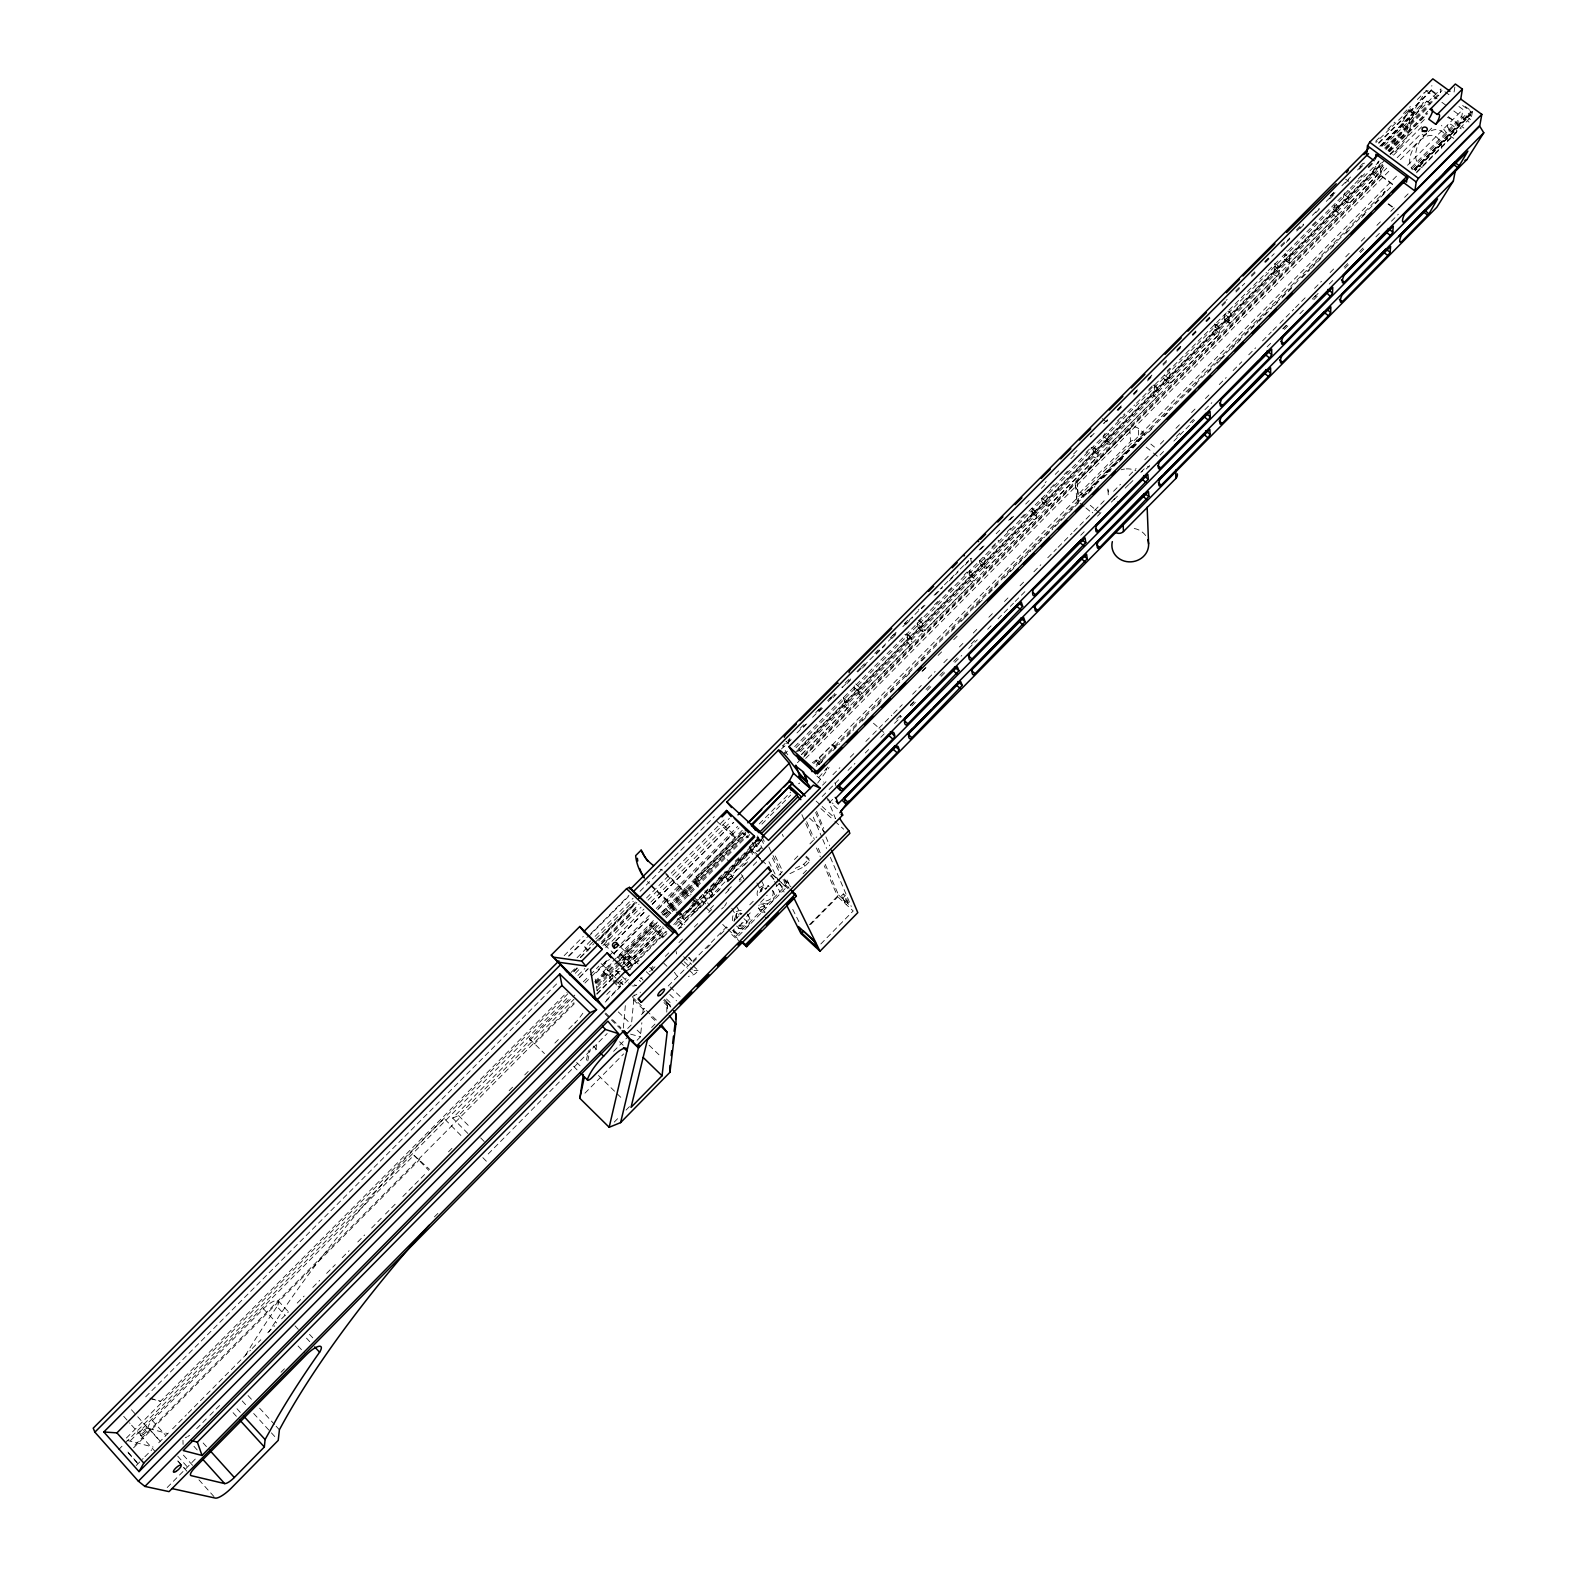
<?xml version="1.0" encoding="UTF-8"?>
<svg xmlns="http://www.w3.org/2000/svg" width="1577" height="1577" viewBox="0 0 1577 1577"><rect width="100%" height="100%" fill="white"/><g stroke="black" fill="none" stroke-linecap="round" stroke-linejoin="round"><path stroke-width="0.75" stroke-dasharray="5 3.75" d="M666.775 1012.119L666.894 1001.73L663.976 998.931M1214.803 324.133C1223.141 324.744 1219.198 342.781 1212.772 332.708C1215.019 330.914 1216.104 325.67 1214.29 324.034M1274.61 263.674C1280.8 265.015 1280.583 272.545 1276.936 276.074L1231.184 322.122C1227.281 325.808 1222.234 316.74 1225.171 313.37M1229.272 323.029C1226.65 317.608 1235.382 313.271 1226.926 310.906M969.441 571.071C970.21 574.915 968.041 584.791 974.152 580.297C976.715 572.431 969.993 576.433 967.135 571.998L963.685 575.447M1076.716 498.174L1075.534 485.164A5.993 5.441 -8.7 0 1 1077.111 481.911L1129.822 428.865A5.973 5.401 -7.2 0 1 1133.193 427.13L1133.981 427.032A5.973 5.401 -7.2 0 1 1138.259 428.353L1144.311 433.241L1144.389 435.173L1085.291 494.725M1031.516 508.326C1036.109 509.844 1038.652 516.467 1034.689 519.799L987.261 567.523C983.989 564.862 976.163 564.842 981.19 557.923M987.261 567.523C980.322 571.722 989.627 555.814 981.722 557.351M1276.936 276.074C1268.559 273.767 1277.055 269.509 1274.847 264.147L1279.302 267.577M1430.773 103.905L1426.929 101.105L1423.203 102.722L1410.449 123.578C1410.351 136.273 1401.362 146.444 1392.353 154.329M1289.138 263.122L1284.506 259.554L1284.782 254.153L1289.257 257.564L1289.828 262.925L1336.153 216.502C1339.721 212.934 1340.568 205.247 1334.083 203.906M1036.03 512.229L1031.634 508.563C1034.709 513.629 1026.607 517.355 1034.689 519.799M1091.107 447.395C1096.074 448.814 1101.436 452.185 1096.074 458.04L1049.08 505.35C1045.748 501.466 1039.618 504.463 1042.436 496.716M1049.08 505.35C1042.397 509.647 1052.234 490.151 1042.85 496.104M623.349 1028.066L625.399 1004.707M631.707 1021.876L634.21 994.89M1336.153 216.502C1327.696 214.216 1336.35 209.8 1334.28 204.399L1338.774 207.77M637.088 1040.248L640.439 1036.838L641.859 1022.704M642.805 1013.262L643.515 1006.185M1349.892 202.664C1342.934 202.014 1341.574 196.356 1346.265 190.994C1355.845 188.609 1342.855 207.238 1349.892 202.664L1376.425 175.954L1383.581 164.442M1097.671 450.233L1093.255 446.626C1096.074 451.791 1087.933 455.635 1096.074 458.04M1148.785 389.44L1152.255 385.951C1157.755 387.134 1162.091 391.116 1156.907 396.852L1110.326 443.709C1107.074 438.8 1101.199 444.004 1103.703 435.449M1110.326 443.709C1103.447 447.533 1114.013 431.369 1105.438 433.005M1377.943 163.515L1378.239 161.15M1153.28 385.103C1158.681 386.917 1147.859 396.359 1156.907 396.852M1217.188 336.197L1171.021 382.639C1167.926 377.159 1162.032 383.526 1164.516 374.656M1378.416 143.034L1431.226 90.007L1431.877 85.552M1171.021 382.639C1164.181 386.266 1175.338 370.043 1166.448 371.679L1169.897 368.23M1454.073 92.018L1455.039 86.025M1458.962 106.526L1462.943 109.424L1461.721 116.737L1411.1 167.773M1414.944 169.271L1466.906 116.875L1467.596 112.795L1470.513 114.924L1415.082 170.829M1416.797 171.794L1471.538 116.58L1468.621 114.47L1468.207 116.895L1415.259 170.296M1470.513 114.924L1471.065 111.652L1461.386 104.614M1471.538 116.58L1472.386 111.671L1464.54 105.974M1289.257 257.564L1291.346 254.114L1286.871 250.684M586.388 1060.158L588.398 1050.617M587.768 1060.868L590.232 1049.158M595.672 1049.868L597.19 1042.772M917.321 622.757C916.316 626.069 921.421 634.329 924.891 630.287L972.753 582.11M1106.739 421.788L1107.645 420.014M827.807 767.053L816.472 780.142M854.32 685.778C852.329 693.703 859.662 688.439 861.949 693.604L910.244 645.013C914.936 641.918 909.18 632.062 904.843 634.644M711.069 892.069L709.532 889.467L759.7 838.846L760.607 840.679L758.892 843.794L711.069 892.069L712.686 893.587L682.072 924.497L678.741 921.343M1410.173 108.793L1414.904 112.677L1405.048 128.821L1400.494 125.49L1410.173 108.793L1375.873 142.521M1375.913 176.506L1371.438 173.174L1379.087 161.11M1389.12 151.254L1396.532 139.091C1405.166 136.292 1410.489 126.554 1409.562 117.762L1426.042 90.776L1431.108 90.835L1438.342 96.098M801.451 754.713L1381.215 171.4L1384.961 165.289M1382.694 194.976L1384.823 191.507L1387.602 193.596M900.743 715.367L899.935 717.377M1104.018 434.838L1104.905 433.596M817.674 783.059L829.108 767.486M1441.792 148.277C1436.785 116.185 1399.469 151.668 1412.401 169.803M1426.554 133.335C1416.678 141.063 1409.345 161.997 1423.775 168.581M1045.176 482.739L1046.202 481.517M1091.284 435.784L1090.259 436.987M918.465 620.944L922.446 616.903M801.786 754.141L847.164 708.467C852.408 703.007 845.331 701.252 842.295 700.168M1151.92 375.089L1146.854 380.156M614.241 1122.114L617.612 1118.684M626.049 1110.09L629.44 1106.64M809.474 924.713L838.589 895.046L825.047 863.92M810.598 924.556L837.801 896.84L824.219 865.734M841.428 895.835L843.34 893.903L845.272 895.677L848.17 902.458L846.297 904.39L841.428 895.835L846.297 904.39M843.38 897.609L845.272 895.677M844.365 902.616L846.258 900.704L843.34 893.903M820.848 943.972L853.196 910.934L837.801 896.84M651.616 1027.494L654.987 1024.084M803.127 873.737L806.517 870.307M832.656 799.362L829.187 802.87L835.514 818.64L816.137 801.096M488.18 1153.989L607.204 1033.526M167.201 1487.525L196.514 1457.838M281.002 1372.286L284.451 1368.797M434.444 1216.892L437.893 1213.403M668.195 986.039L726.622 926.862M627.685 1028.48L631.135 1024.991M641.445 1014.543L644.875 1011.054M693.013 962.285L698.177 957.062M706.772 948.349L711.937 943.125M720.531 934.412L727.391 927.453M734.271 920.495L741.151 913.517M749.745 904.804L754.91 899.58M765.22 889.132L770.384 883.908M778.979 875.196L784.124 869.972M794.433 859.524L797.883 856.035M809.908 843.853L816.787 836.874M613.591 1051.346L628.868 1035.872M784.025 881.543L785.957 885.466L736.163 935.989L732.891 930.45L736.341 926.941M746.729 916.414L751.914 911.151M760.567 902.379L765.771 897.136M776.14 886.609L779.61 883.1M795.281 868.375L803.856 864.137L809.08 858.854L806.182 856.212M789.9 873.658L804.861 866.305L810.046 861.022L809.08 858.854M584.929 1093.176L623.644 1053.909M816.117 766.383L1025.72 555.104M1027.455 553.35L1193.75 385.714M1195.484 383.98L1268.243 310.63M1269.978 308.895L1392.964 184.923L1380.644 175.757L1380.447 165.467L797.509 751.657M597.131 987.32L617.829 966.464M618.243 965.972L659.62 924.26M666.125 917.794L747.537 835.633M759.247 823.904L790.629 792.186M747.242 837.742L749.666 834.548M818.995 764.687L824.199 759.444M832.853 750.711L839.772 743.733M846.711 736.755L853.63 729.776M862.284 721.044L867.488 715.82M876.674 706.397L881.858 701.174M890.532 692.441L895.716 687.197M906.105 676.73L911.309 671.487M921.697 661.019L925.147 657.53M951.128 631.352L954.598 627.843M960.965 621.555L964.434 618.066M964.986 617.376L970.17 612.132M974.823 607.598L978.292 604.109M978.824 603.419L984.028 598.176M988.68 593.642L993.865 588.398M994.417 587.708L999.621 582.465M1004.253 577.931L1015.194 566.754M1018.111 563.955L1030.786 551.043M1031.949 549.998L1044.625 537.087M1045.807 536.042L1052.726 529.064M1055.013 526.6L1067.136 514.378M1068.871 512.643L1080.994 500.422M1087.913 493.443L1094.852 486.465M1103.506 477.732L1110.425 470.754M1119.098 462.022L1124.283 456.778M1132.937 448.045L1138.141 442.822M1148.529 432.335L1151.998 428.845M1164.102 416.624L1167.571 413.135M1187.777 392.91L1191.226 389.42M1193.552 386.956L1197.002 383.467M1207.391 373L1210.86 369.491M1217.207 363.242L1220.657 359.753M1221.249 359.024L1226.453 353.78M1231.046 349.286L1242.025 338.069M1244.904 335.329L1250.108 330.086M1250.699 329.356L1257.618 322.378M1258.761 321.353L1271.476 308.402M1274.334 305.642L1279.538 300.418M1281.864 297.935L1287.049 292.691M1288.192 291.686L1293.988 285.713M1302.03 277.729L1309.561 270.002M1311.295 268.248L1323.418 256.026M1330.337 249.048L1337.276 242.069M1345.93 233.337L1351.114 228.113M1361.503 217.626L1366.707 212.402M1375.361 203.67L1380.565 198.426M597.013 990.593L660.684 926.389M761.849 824.16L768.63 817.32M770.325 815.605L780.497 805.354M782.192 803.639L790.668 795.084M1412.184 168.68L1467.596 112.795M1413.938 169.271L1471.065 111.652M596.678 993.806L623.901 966.346M625.596 964.631L663.03 926.882M1413.899 169.646L1468.621 114.47M596.954 994.239L662.872 927.769M1415.771 168.778L1472.386 111.671M626.522 965.853L663.897 928.163M627.271 965.459L663.424 928.991M628.336 967.253L664.075 931.199M921.993 671.191L925.462 667.702M692.007 903.424L695.004 900.408M922.525 671.171L925.995 667.662M938.118 655.421L941.587 651.932M953.71 639.69L957.18 636.201M1416.461 172.819L1456.32 132.606M136.213 1465.506L143.152 1458.508M144.867 1456.773L151.806 1449.776M158.725 1442.797L170.829 1430.576M172.563 1428.821L186.421 1414.845M188.156 1413.11L250.467 1350.227M252.182 1348.493L260.836 1339.76M267.775 1332.762L274.694 1325.784M281.613 1318.806L288.532 1311.808M297.186 1303.075L304.124 1296.097M312.778 1287.364L319.697 1280.386M326.616 1273.388L335.27 1264.655M342.189 1257.677L349.128 1250.679M357.782 1241.947L364.701 1234.968M371.62 1227.99L383.743 1215.749M385.478 1214.014L395.847 1203.527M402.786 1196.549L413.174 1186.062M414.889 1184.327L425.277 1173.84M554.887 1043.067L560.091 1037.824M568.745 1029.071L575.684 1022.073M625.359 972.378L666.578 930.765M676.888 920.377L688.912 908.234M690.627 906.499L697.507 899.58M702.691 894.356L699.222 897.845L708.112 906.164M704.426 892.602L716.53 880.38M718.264 878.626L725.183 871.647M735.217 861.141L740.776 855.917M749.075 847.145L759.483 836.638M753.116 843.636L758.813 838.097L757.453 835.928M448.499 1151.841L451.968 1148.352M509.134 1090.673L512.604 1087.164M524.727 1074.923L528.196 1071.434M628.671 970.032L666.795 931.573M673.714 924.595L758.616 838.925M697.783 900.98L699.892 904.429L684.556 919.923L682.388 916.533L697.783 900.98L692.737 896.249M696.955 902.517L698.532 905.099L685.384 918.386L683.748 915.843L696.955 902.517L691.79 897.668M606.77 994.476L610.122 991.105M618.46 982.688L621.811 979.317M663.424 937.093L666.894 933.584M675.547 924.832L750.12 849.589L760.252 858.913M758.793 855.818L749.43 847.184L750.77 849.806L700.72 900.309L703.835 903.227M763.859 836.934L708.704 892.602L710.813 896.189M712.686 893.587L711.148 890.985L761.316 840.344M613.118 981.485L618.125 986.295L626.168 978.154M677.696 926.152L680.988 922.821L677.637 919.667M709.808 898.062L705.688 898.239L692.165 911.881L689.642 907.82M606.297 1000.291L620.687 985.763M605.213 1002.105L620.451 986.709L605.489 972.319L603.143 971.866L611.166 963.764M624.847 983.003L630.012 977.779M678.307 929.011L752.466 854.143L750.12 849.589M720.255 888.738L711.838 897.234L704.958 890.788M726.977 881.937L733.719 875.136M742.136 866.64L747.183 861.555M757.275 851.343L762.322 846.258M822.543 785.188L826.013 781.679M832.932 774.682L839.871 767.684M850.259 757.197L855.463 751.953M865.852 741.446L871.056 736.203M872.791 734.448L891.833 715.209M893.568 713.455L902.241 704.702M912.63 694.215L921.283 685.463M928.222 678.465L935.141 671.467M943.815 662.715L948.999 657.471M959.407 646.984L964.592 641.721M973.265 632.988L978.45 627.725M988.858 617.238L994.042 611.994M1004.45 601.488L1009.635 596.244M1020.043 585.737L1025.227 580.494M1033.901 571.761L1040.82 564.763M1047.759 557.765L1056.413 549.013M1058.147 547.258L1072.005 533.263M1073.74 531.508L1092.802 512.269M1094.537 510.514L1106.66 498.273M1113.579 491.275L1120.518 484.277M1129.171 475.525L1136.11 468.527M1144.764 459.794L1149.968 454.531M1160.357 444.044L1163.826 440.535M1175.949 428.293L1179.419 424.804M1191.542 412.543L1195.011 409.054M1205.4 398.547L1210.604 393.304M1219.258 384.551L1226.196 377.554M1233.115 370.556L1241.789 361.823M1248.708 354.825L1255.647 347.827M1262.566 340.829L1271.22 332.077M1272.954 330.322L1278.159 325.079M1279.893 323.324L1293.751 309.329M1295.486 307.574L1307.609 295.333M1314.548 288.335L1321.467 281.337M1330.121 272.584L1335.325 267.341M1345.713 256.854L1350.917 251.591M1361.306 241.104L1364.775 237.595M1376.898 225.353L1380.368 221.864M1390.756 211.357L1394.226 207.868M1404.614 197.362L1409.818 192.118M744.226 865.28L747.636 861.85M757.847 851.521L762.972 846.376M896.544 719.171L900.014 715.662M910.402 705.175L915.606 699.912M925.995 689.425L929.464 685.916M939.853 675.409L943.322 671.92M953.71 661.414L958.915 656.15M1097.493 516.132L1100.943 512.624M1111.351 502.117L1114.801 498.628M1125.209 488.121L1130.394 482.877M1140.782 472.371L1144.251 468.862M1282.83 328.844L1286.3 325.335M1312.281 299.078L1315.731 295.589M910.304 705.51L913.714 702.061M971.314 643.869L974.685 640.439M1117.423 496.203L1113.993 499.672A19.318 17.544 -7.1 0 0 1118.034 502.156M1129.447 484.06L1132.897 480.591M1176.481 436.533L1179.892 433.084M1190.103 422.774L1193.513 419.324M1283.047 328.844L1286.379 325.473M1314.804 296.772L1318.135 293.381M1344.117 267.144L1349.261 261.94M1359.571 251.531L1363.001 248.042M710.025 909.042L715.209 903.798M725.578 893.331L730.762 888.088M739.396 879.375L744.581 874.131M753.215 865.398L760.114 858.42L750.77 849.806M196.632 1428.723L208.263 1416.954M209.938 1415.279L221.569 1403.53M822.189 796.543L827.353 791.319M829.068 789.564L841.132 777.382M848.032 770.404L854.931 763.445M865.28 752.978L868.71 749.509M880.774 737.307L884.224 733.818M894.573 723.37L901.472 716.411M911.802 705.944L916.986 700.72M927.315 690.273L932.5 685.049M941.114 676.336L946.279 671.112M954.893 662.399L961.793 655.441M968.692 648.462L977.306 639.769M987.636 629.302L991.085 625.832M997.985 618.854L1013.498 603.183M1015.213 601.428L1027.278 589.246M1080.718 535.234L1084.168 531.764M1146.242 469.02L1149.692 465.53M1160.061 455.063L1165.226 449.82M1173.86 441.107L1184.228 430.62M1185.963 428.885L1194.597 420.152M1204.946 409.685L1211.865 402.707M1267.119 346.861L1272.304 341.618M1284.388 329.416L1287.837 325.926M1299.921 313.705L1303.371 310.216M1313.74 299.748L1318.924 294.505M1329.273 284.037L1334.457 278.794M1344.826 268.327L1349.991 263.083M1360.36 252.616L1363.809 249.127M1375.893 236.905L1381.077 231.681M1391.446 221.214L1398.346 214.235M651.577 970.23L655.007 966.78M665.257 956.411L670.383 951.227M678.938 942.593L684.063 937.408M694.314 927.039L697.744 923.59M708.664 912.531L711.661 909.495M580.336 957.318L594.095 943.499M595.81 941.784L635.373 902.044M1386.144 148.001L1410.449 123.578M580.592 957.535L592.775 945.313M599.713 938.335L634.486 903.404M1385.592 148.711L1440.235 93.832L1440.984 88.884L1382.753 147.351M599.97 938.808L636.083 902.517M598.688 940.759L636.871 902.379M783.907 754.693L787.376 751.204M1385.887 149.736L1427.599 107.827M145.695 1396.828L558.317 982.195M934.471 604.819L937.901 601.369M948.23 591L951.66 587.551M991.933 547.081L998.754 540.221M1007.269 531.666L1012.375 526.541M1020.891 517.966L1025.996 512.84M1050.597 488.101L1055.664 483.015M1064.1 474.539L1067.491 471.148M1086.04 452.481L1089.431 449.09M1117.58 420.803L1124.519 413.844M1312.182 225.235L1317.248 220.149M1358.428 178.773L1361.897 175.284M794.65 746.69L860.569 680.436M862.304 678.682L1134.671 404.954M1136.406 403.219L1266.508 272.446M1268.243 270.692L1280.386 258.49M1282.121 256.755L1323.754 214.906M1325.488 213.171L1353.243 185.278M1354.978 183.523L1367.121 171.321M1387.937 150.406L1403.55 134.715M571.091 972.418L576.196 967.292M601.665 941.706L639.02 904.153M1388.47 150.84L1427.757 111.376M573.614 971.274L577.083 967.785M601.389 943.361L637.857 906.696M646.531 897.983L726.406 817.674M796.01 747.715L1378.515 162.175M1388.923 151.707L1427.067 113.367M573.87 971.826L577.359 968.337M601.645 943.913L638.094 907.288M1389.889 151.51L1427.402 113.82M575.29 973.285L580.474 968.061M602.986 945.431L641.09 907.13M648.009 900.171L729.382 818.345M798.829 748.523L1381.353 162.806M1390.027 154.093L1426.416 117.487M795.813 751.973L1383.778 161.15M1390.204 154.507L1401.027 145.597M799.046 751.027L1383.68 163.042M577.951 975.473L584.89 968.475M605.726 947.521L643.948 909.081M650.887 902.083L730.802 821.716M800.426 751.677L1383.128 165.585M1393.536 155.137L1423.006 125.47M579.272 977.543L587.925 968.83M615.661 940.917L645.131 911.289M652.07 904.311L733.522 822.346M579.607 977.464L588.26 968.751M615.976 940.878L645.427 911.25M652.365 904.272L733.778 822.366M151.037 1398.819L160.539 1401.322L567.069 992.248M804.073 754.516L1386.774 168.128M1397.183 157.661L1421.468 133.237M126.416 1438.027L568.016 993.589M797.43 762.716L802.634 757.473M804.369 755.738L1380.644 175.757M803.58 757.137L1381.314 175.658L1381.215 171.4M118.492 1449.756L123.696 1444.532M125.431 1442.778L567.74 997.531M583.352 981.801L588.536 976.577M590.271 974.823L598.945 966.09M609.353 955.623L614.557 950.379M621.496 943.401L649.251 915.448M656.19 908.47L737.721 826.407M805.65 758.399L1389.988 170.158M1400.396 159.671L1417.743 142.226M1428.21 131.679L1433.138 126.712M606.337 960.827L602.867 964.316L606.021 968.278L611.186 963.074M613.256 953.848L649.625 917.242M658.279 908.51L732.733 833.563L721.044 822.78M130.477 1440.609L413.943 1155.212L429.614 1169.424M574.324 1003.741L534.485 1043.875L529.517 1038.829L569.356 998.734M584.929 983.043L590.133 977.819M591.868 976.064L607.441 960.373M614.379 953.395L650.729 916.789M657.668 909.811L739.041 827.866M596.106 972.772L609.373 959.427M160.223 1441.181L148.849 1428.486A9.955 2.977 -42 0 1 152.417 1420.581L263.438 1308.792A14.331 4.396 -42.9 0 1 276.074 1300.473A14.331 4.396 -42.9 0 1 277.02 1306.564L285.2 1315.336M467.876 1133.469L452.638 1118.093L574.738 995.146M674.522 910.461L667.268 902.281L682.644 886.787L691.061 894.672M452.638 1118.093L458.532 1115.57L573.989 999.286M745.31 834.568L699.222 881.011L697.625 879.493L696.048 876.851L744.423 828.142M612.901 961.339L654.238 919.706M661.118 912.768L735.178 838.175L732.733 833.563M617.612 957.278L620.825 954.046L632.495 965.223M662.833 937.881L649.448 925.206L654.396 920.219M662.636 911.92L665.928 908.608L670.954 913.339M698.256 886.175L693.446 881.484L742.925 831.296M669.496 905.73L684.812 890.295L682.644 886.787M1084.069 506.414L1078.589 501.9A5.933 5.401 -8.6 0 1 1078.293 494.252L1130.472 441.678A5.914 5.342 -7.1 0 1 1138.831 441.185L1138.259 428.353M134.873 1445.084L573.969 1002.696M594.805 981.702L612.113 964.276M618.992 957.338L655.086 920.968M661.965 914.049L743.358 832.045M699.222 881.011L697.665 878.369L746.808 829.068M812.313 762.834L818.877 758.024L822.405 760.508M133.572 1447.824L419.817 1159.41M595.101 982.786L605.489 972.319M632.022 965.223L622.028 955.662L651.715 925.758L663.385 936.837M670.383 913.458L667.051 910.304L697.625 879.493M835.889 747.025L832.242 744.738L818.64 758.123L821.656 762.342M596.086 982.924L656.308 922.249M663.188 915.311L745.763 832.104M813.693 763.643L1397.478 175.165M1407.551 165.25L1462.943 109.424M619.11 960.728L657.471 922.072M597.032 983.338L614.32 965.913M616.055 964.158L657.57 922.328M664.489 915.35L745.803 833.405M1144.389 435.173L1141.63 432.946L1141.807 436.809L1081.211 497.879L1080.876 494.173L1083.616 496.44L1083.438 494.587L1144.311 433.241M597.801 984.797L658.496 923.629M665.435 916.631L745.211 836.224M816.196 764.628L1384.823 191.507M564.152 955.642L583.253 936.462M1375.637 141.339L1380.861 136.115M1387.799 129.137L1394.758 122.158M1403.451 113.445L1410.39 106.467M1417.348 99.489L1424.307 92.53M568.311 956.194L589.108 935.299M590.843 933.564L628.986 895.263M569.258 955.977L586.624 938.532M588.359 936.797L628.336 896.682M1378.968 143.172L1431.108 90.835M787.79 754.752A17.722 2.484 44.9 0 0 786.489 753.096L782.783 745.783L789.722 738.805M800.13 728.357L805.492 722.936M815.723 712.646L820.966 707.442M827.669 700.661L834.844 693.505M845.252 683.038L848.741 679.549M860.884 667.367L866.384 661.788M874.762 653.41L878.231 649.941M890.394 637.739L893.863 634.25M904.272 623.782L907.741 620.313M1103.861 423.385L1108.079 419.107M1117.738 409.429L1121.562 405.565M1133.37 393.757L1136.84 390.268M1162.86 364.129L1166.349 360.64L1165.206 361.567M1176.619 350.271L1181.962 344.949M1192.212 334.62L1197.574 329.278M1206.09 320.703L1211.471 315.321M1221.879 304.874L1227.083 299.65M1235.757 290.937L1240.961 285.693M1251.231 275.364L1256.593 270.022M1264.971 261.565L1270.471 256.085M1280.879 245.618L1284.368 242.129M1296.511 229.927L1299.98 226.457M1330.16 196.1L1333.57 192.69M1379.816 146.286L1423.203 102.722M817.911 710.754L821.341 707.304M829.916 698.69L835.081 693.525M857.001 671.506L860.391 668.096M892.681 635.669L896.091 632.259M1073.602 454.018L1077.012 450.569M1090.712 436.809L1094.142 433.379M1117.147 410.276L1120.537 406.866M1134.119 393.245L1137.51 389.834M1147.681 379.604L1152.787 374.498M1177.29 349.897L1182.336 344.831M1192.409 334.699L1197.456 329.632M1205.873 321.195L1209.224 317.825M1264.715 262.097L1269.899 256.893M1330.337 196.218L1333.748 192.769M1359.788 166.649L1363.218 163.18M1380.447 145.892L1414.746 112.144M789.998 739.928L781.482 748.996M796.957 732.97L805.63 724.257M812.569 717.279L821.242 708.566M828.181 701.588L835.12 694.629M842.079 687.651L850.752 678.938M857.691 671.96L868.099 661.512M869.834 659.758L895.874 633.619M902.813 626.66L913.221 616.193M914.956 614.458L923.629 605.745M934.057 595.278L942.731 586.565M944.465 584.83L958.343 570.894M960.078 569.139L968.751 560.426M979.179 549.979L982.648 546.49M1008.669 520.351L1012.138 516.862M1118.014 410.552L1121.484 407.063M1133.626 394.861L1137.096 391.372M1147.504 380.924L1150.973 377.435M1163.136 365.233L1166.605 361.744M1177.014 351.296L1182.218 346.073M1192.626 335.605L1196.095 332.116M1206.523 321.669L1211.727 316.445M1222.136 305.977L1225.605 302.488M1236.013 292.041L1244.706 283.328M1251.645 276.35L1256.849 271.126M1265.523 262.413L1274.196 253.7M1281.135 246.722L1289.828 238.009M1296.767 231.03L1303.706 224.072M1312.379 215.359L1319.318 208.381M1326.257 201.403L1334.95 192.69M1341.889 185.731L1350.563 177.018M1357.501 170.04L1364.44 163.062M1381.807 145.636L1409.562 117.762M587.945 950.892L584.712 946.831L593.346 938.157M595.081 936.423L633.106 898.22M640.025 891.281L672.886 858.282M674.601 856.548L686.705 844.405M688.439 842.67L714.361 816.61M791.181 739.593L784.222 746.572L782.783 745.783M803.344 727.372L806.813 723.882M818.976 711.68L822.445 708.191M832.873 697.724L836.342 694.235M846.77 683.767L851.974 678.524M862.402 668.057L867.606 662.833M876.299 654.1L884.973 645.387M891.931 638.409L897.136 633.165M905.829 624.453L912.768 617.474M921.461 608.742L926.665 603.518M935.358 594.805L942.297 587.827M949.255 580.849L957.929 572.116M964.887 565.138L971.826 558.159M980.519 549.447L985.724 544.203M996.151 533.736L1001.356 528.512M1010.049 519.779L1015.253 514.555M1025.681 504.088L1030.885 498.845M1041.313 488.377L1044.782 484.888M1055.21 474.421L1058.68 470.932M1070.842 458.73L1074.312 455.24M1286.241 242.405L1289.71 238.916M1300.138 228.448L1303.607 224.959M1315.77 212.757L1319.239 209.268M1329.667 198.801L1334.871 193.557M1345.299 183.109L1350.503 177.866M1359.197 169.153L1364.401 163.909M1381.767 146.464L1426.929 101.105M577.083 957.732L594.095 940.641M595.791 938.926L633.244 901.315M1384.685 148.139L1442.009 90.559M703.795 904.232L695.043 912.413L690.411 908.056M710.793 897.688L719.546 889.527M728.278 881.346L731.787 878.074M727.864 890.019L731.334 886.767M1141.492 471.898L1142.536 471.03M920.554 626.542L918.327 627.745M861.949 693.604L859.642 694.885L855.168 690.864M1227.182 299.492L1226.177 300.32M1104.708 422.498L1103.663 423.346M1423.282 136.647L1425.805 134.341M627.469 967.825L641.366 959.309M632.436 996.605L640.577 992.209M681.954 927.237L680.574 927.69A31.816 9.817 -46.4 0 0 679.115 928.281M1431.167 130.812C1439.288 126.574 1448.139 134.084 1447.351 142.679M758.813 838.097L757.059 837.21M1279.085 267.124L1277.39 268.129L1272.935 264.68M1284.683 259.712L1286.359 258.727L1290.814 262.137M1338.577 207.277L1336.941 208.243L1332.447 204.872M618.125 986.295L620.451 986.709M910.895 637.699L908.628 638.922L904.291 635.156M649.448 925.206L651.715 925.758M127.047 1440.392L153.107 1447.035M630.563 1034.137L640.439 1036.838M148.849 1428.486L167.359 1433.513M149.933 1398.109L160.539 1401.322M1035.912 511.973L1033.802 513.077L1029.406 509.41M1219.238 327.622L1217.326 328.529L1212.871 325.039M1224.836 319.559L1226.748 318.653L1231.184 322.122M1444.907 91.742L1450.801 96M1431.226 90.007L1438.894 95.606M1466.906 116.875L1470.553 119.537M1426.042 90.776L1439.919 100.889M1441.91 102.328L1447.863 106.664M1453.797 110.981L1469.074 122.099M1448.199 116.619L1463.85 128.033M1408.576 109.7L1413.15 113.051M1409.601 111.06L1414.175 114.411M1401.953 123.617L1406.507 126.949M1381.314 175.658L1394.403 185.416M1372.857 171.341L1377.332 174.672M1388.548 203.867L1394.305 208.164M1388.016 204.005L1393.595 208.184M1345.654 179.147L1348.67 181.414M1344.136 194.484L1348.631 197.854M1343.624 199.786L1348.276 203.63M1333.807 209.662L1338.262 213.033M1284.466 259.259L1288.922 262.669M1274.551 269.214L1279.006 272.644M1224.895 314.336L1229.35 317.825M1224.777 319.264L1229.212 322.733M1214.862 324.428L1219.297 327.917M1214.783 329.317L1219.218 332.786M1164.457 375.07L1168.892 378.618M1164.555 379.801L1169.05 383.605M1154.246 384.985L1158.76 388.79M1154.482 389.953L1158.898 393.481M1150.855 444.123L1154.482 447.06M1146.144 447.119L1151.644 451.554M1153.477 453.052L1158.977 457.488M1102.205 418.575L1106.679 422.202M1103.486 436.376L1107.902 439.963M1103.801 440.89L1108.296 444.734M1093.63 451.14L1098.026 454.728M745.606 834.982L742.728 833.169L746.434 837.9M1075.514 485.874A5.993 5.441 -8.7 0 0 1077.426 489.619L1083.438 494.587M1090.239 505.31L1093.847 508.287M1095.64 509.765L1101.061 514.24M1085.883 507.912L1091.363 512.426M1041.944 498.214L1046.339 501.861M1042.496 502.55L1046.97 506.414M1032.225 512.86L1036.602 516.507M979.849 560.623L984.225 564.329M980.618 564.743L985.112 568.666M969.323 570.835L973.817 574.797M970.249 575.171L974.606 578.877M918.997 620.372L923.353 624.117L921.54 626.995L922.663 631.49M917.183 623.605L924.891 630.287M918.189 627.528L922.525 631.273M906.538 633.934L911.033 637.916M906.696 634.151L907.721 638.034L912.058 641.8M910.244 645.013L905.927 641.248L907.721 638.034M855.72 683.965L860.037 687.789L858.263 690.627L859.642 694.885M853.945 687.158L858.282 690.982M873.461 723.232L884.244 732.773M843.182 697.606L847.677 701.647M843.34 697.822L844.621 701.489L848.919 705.313M847.164 708.467L842.867 704.643L844.621 701.489M785.859 741.19L788.756 743.812M817.004 776.101L823.549 782.015M825.855 797.134L833.09 803.659M827.235 799.598L837.426 808.804M820.907 808.587L833.169 819.685M834.923 821.282L843.695 829.206M809.573 818.167L825.559 832.695M805.729 857.06L810.046 861.022M846.258 900.704L848.17 902.458M838.589 895.046L850.811 906.223M757.197 837.564L760.607 840.679M757.078 838.195L762.263 842.966M784.971 879.946L791.279 885.761M783.059 879.591L790.925 886.826M761.947 860.47L767.013 865.142M716.884 821.321L735.178 838.175M785.957 885.466L789.091 888.344M772.296 874.21L775.864 877.502M777.658 879.138L788.362 889.034M772.592 874.703L779.472 881.05M781.206 882.647L786.371 887.417L736.735 937.763L738.568 940.878M770.404 875.807L777.244 882.115M778.939 883.692L784.084 888.442M720.728 853.65L728.456 860.924M743.93 918.622L746.532 921.047A5.224 1.538 -47 0 1 741.742 927.828A5.224 1.538 -47 0 1 740.362 925.384A5.224 1.538 -47 0 1 746.532 921.047M696.048 876.851L697.665 878.369M709.532 889.467L711.148 890.985M698.079 884.342L694.629 881.129L698.276 887.22M693.446 881.484L698 885.742M736.636 926.034L739.238 928.459M733.719 930.154L739.1 935.2M732.891 930.45L739.16 936.324M705.747 907.485L710.36 911.821M722.7 924.437L726.445 928.124M728.042 929.425L736.932 937.763M684.812 890.295L689.839 895.007M696.541 901.275L699.892 904.429M731.748 934.471L736.873 939.281M664.213 871.805L690.056 896.051M665.888 874.466L698.532 905.099M651.045 885.032L676.868 909.357M678.583 910.974L683.748 915.843M651.045 886.037L676.789 910.304M678.504 911.92L685.384 918.386M667.268 902.281L675.666 910.205M677.341 911.782L682.388 916.533M676.178 912.038L684.556 919.923M677.795 918.287L684.438 924.556M688.203 957.397L691.436 960.472A44.333 13.207 -46.8 0 0 690.746 963.843M746.926 836.145L748.306 837.466M683.669 956.726L691.652 964.296M693.249 965.814L698.039 970.348A3.726 1.104 -46.5 0 1 693.86 974.586A74.553 22.413 -46.9 0 1 688.301 976.478M684.241 961.773L692.264 969.382M681.087 962.463L687.473 968.515M689.07 970.032L693.86 974.586M663.7 963.192L666.933 966.267M649.704 967.371L652.937 970.466M670.126 986.906L682.033 998.261M621.101 947.6L629.262 955.425M630.327 956.431A4.672 1.478 -46.2 0 1 626.168 962.423A4.672 1.478 -46.2 0 1 624.63 960.354A4.672 1.478 -46.2 0 1 630.327 956.431L638.586 964.335M646.274 971.688L651.242 976.439M669.772 994.377L676.553 1000.863M666.46 998.97L671.585 1003.879L670.008 1005.456L664.903 1000.567M663.641 1000.173L670.422 1006.698M604.74 944.8L622.698 962.029A4.672 1.478 -46.2 0 1 626.542 956.253A4.672 1.478 -46.2 0 1 628.789 957.495A4.672 1.478 -46.2 0 1 623.053 962.226M623.763 963.054L630.386 969.382M664.016 1002.597L669.042 1007.407M616.094 970.762L630.977 985.053M584.712 946.831L588.004 950.005M601.074 963.547L606.021 968.278M622.324 984.265L606.948 969.461L614.143 978.568M615.582 980.381L620.628 985.25M632.673 997.315L636.103 1000.606M637.818 1002.262L644.678 1008.866M646.393 1010.522L656.663 1020.418M633.501 999.857L644.145 1010.108M651.222 1016.928L654.77 1020.339M603.143 971.866L611.462 979.869M618.283 1011.882L630.248 1023.473M637.108 1030.096L642.233 1035.064M649.113 1045.236L659.521 1055.309M605.667 1013.065L610.792 1018.032M612.487 1019.688L621.023 1027.948M605.016 1013.774L620.707 1028.993M619.603 1041.786L626.444 1048.449M593.208 1046.064L596.678 1049.434M598.471 1075.455L622.462 1098.972M576.63 1062.464L580.06 1065.815M573.575 1066.289L577.241 1070.073M529.517 1038.829L544.479 1053.574M458.532 1115.57L470.459 1127.614M480.689 1137.924L485.795 1143.088M460.898 1135.46L444.024 1118.389A446.311 122.592 -45 0 0 268.819 1331.895M482.838 1157.656L487.904 1162.781M413.943 1155.212L428.747 1170.351M278.281 1300.907L288.138 1311.473M309.486 1334.339L312.778 1337.848M295.037 1325.863L298.309 1329.391M306.49 1338.163L309.762 1341.672M263.438 1308.792L276.626 1322.965M298.053 1345.989L304.637 1353.066M248.062 1395.566L253.01 1400.967M259.614 1408.182L274.457 1424.386M276.093 1426.199L279.405 1429.787M242.227 1400.928L247.136 1406.309M253.68 1413.485L276.606 1438.559M236.984 1408.754L240.295 1412.381M233.081 1412.677L236.373 1416.304M203.157 1442.975L206.429 1446.622M193.951 1446.326L197.204 1449.953M152.417 1420.581L165.447 1435.109M183.385 1455.098L194.799 1467.812M177.708 1456.143L187.505 1467.083M198.958 1479.857L215.32 1498.091M178.102 1461.13L184.588 1468.384M131.463 1409.739L136.174 1415.022M137.751 1416.777L147.213 1427.343A5.125 1.538 -41.9 0 1 142.048 1433.513A5.125 1.538 -41.9 0 1 140.747 1431.128A5.125 1.538 -41.9 0 1 147.213 1427.343M148.475 1428.309L159.849 1441.003M177.728 1460.972L189.102 1473.667M123.716 1416.343L130.004 1423.4M131.581 1425.174L139.466 1433.986M140.491 1435.129L154.861 1451.215M127.934 1452.062L139.348 1464.915M128.368 1453.068L137.889 1463.791M621.082 982.136L623.112 984.738M620.825 954.046L622.028 955.662M670.876 1007.112L666.894 1001.73L667.879 1011.468M674.384 972.299L676.612 975.473A74.553 22.413 -46.9 0 0 678.485 976.597M689.366 957.377L691.436 960.472M665.928 908.608L667.051 910.304M680.988 922.821L682.072 924.497M752.801 842.433L753.372 843.577M703.539 894.672L705.688 898.239M703.145 895.322L709.236 905.454M731.827 908.313L736.479 916.414M736.183 905.691L740.796 913.812M726.484 878.35L727.904 880.892A2.977 2.819 -29.2 0 1 732.536 877.246M748.996 916.888L747.439 914.088A8.141 7.727 -30.3 0 1 738.351 925.955M731.59 875.274L733.009 877.817M741.486 874.525L744.443 880.005M758.833 908.431L760.173 910.895M763.978 905.336L765.298 907.8M756.901 882.943L761.297 891.281A2.503 2.385 -28 0 1 762.48 887.792A2.503 2.385 -28 0 1 765.831 889.251M761.238 880.321L765.594 888.679M752.209 842.887L756.605 851.521M760.114 858.42L763.169 864.433M754.93 842.394L759.306 851.067M771.35 874.92L773.538 879.256M774.622 881.425L780.102 892.267M756.999 837.86L762.42 848.702M768.906 861.712L778.663 881.208M779.748 883.376L784.084 892.05M792.758 909.397L799.263 922.407M761.257 839.023L763.997 844.562M762.006 836.934L765.141 843.261M772.434 858.046L780.773 874.939M768.847 847.026L771.981 853.413M773.026 855.542L781.384 872.574M784.558 879.02L788.855 887.752M775.253 855.996L782.724 871.273M787.002 880.005L790.195 886.55M782.31 834.371L783.355 836.579M803.856 864.137L804.861 866.305M801.904 814.658L804.802 821.321M805.788 823.529L812.569 839.082M816.452 847.973L820.336 856.843M806.675 821.676L814.422 839.457M818.286 848.347L820.217 852.802M813.279 817.142L821.834 837.229M822.78 839.477L826.585 848.406M830.389 857.336L851.284 906.479M815.644 812.431L825.008 834.706M825.934 836.934L829.679 845.824M816.571 811.268L823.766 828.418M836.244 786.529L834.884 782.764M971.531 562.969L970.703 558.771A3.075 0.986 -49.8 0 0 969.934 558.534M595.219 979.08L595.988 983.693M596.382 986.019L597.525 992.958M832.242 744.738L835.12 748.838A6.407 0.986 44.8 0 1 832.065 744.581A6.407 0.986 44.8 0 1 835.869 746.946M1077.426 489.619L1078.589 501.9M1077.111 481.911L1078.293 494.252M1108.276 494.823L1107.744 487.51A19.318 17.544 -7.1 0 0 1108.592 492.004M1129.822 428.865L1130.472 441.678M182.971 1440.274L183.07 1444.394M735.552 871.056A2.977 2.819 -28.6 0 1 739.16 868.888M740.224 881.287A4.416 4.159 -28.6 0 1 739.179 880.912M741.348 879.986A2.957 2.799 -28.6 0 1 739.298 879.256M747.715 915.311A8.122 7.708 -30.3 0 1 747.695 926.369A8.122 7.708 -30.3 0 1 736.36 926.842M734.034 921.421A8.122 7.708 -30.3 0 1 742.057 913.28M732.674 920.653A8.141 7.727 -30.3 0 1 734.783 913.004M736.459 911.683A8.141 7.727 -30.3 0 1 742.55 910.658M772.316 890.394A8.102 7.688 -28 0 1 772.336 901.393A8.102 7.688 -28 0 1 761.001 901.867M759.72 892.543A8.102 7.688 -28 0 1 762.657 889.566M764.589 888.718A8.102 7.688 -28 0 1 766.659 888.364M772.927 890.906A8.122 7.708 -28 0 1 763.091 900.901M757.394 895.618A8.122 7.708 -28 0 1 758.202 889.665M759.483 888.009A8.122 7.708 -28 0 1 769.182 886.353M737.405 918.031A2.957 2.799 -30.2 0 1 736.794 913.596A2.957 2.799 -30.2 0 1 741.387 913.99M738.411 916.395A2.957 2.799 -30.3 0 1 739.002 915.902M767.21 895.164A2.937 2.799 -28 0 1 766.619 895.657M760.843 891.242A2.957 2.799 -28 0 1 766.185 888.876M676.651 953.967A44.235 13.483 -46.8 0 1 676.198 951.542M698.039 970.348A44.333 13.207 -46.8 0 1 694.097 970.348M620.234 971.511A22.531 7.116 -46.2 0 1 615.956 965.991M636.595 985.231A22.571 6.978 -46.2 0 1 632.554 985.94M662.537 914.837A31.757 10.014 -46.4 0 1 670.442 912.649M651.064 967.273A6.919 5.046 23.1 0 1 651.774 970.052A6.919 5.046 23.1 0 0 652.503 968.929M650.611 970.86A6.919 5.046 23.1 0 1 649.172 971.373M652.701 966.248A6.919 5.046 23.1 0 1 652.819 967.647M649.31 883.416A49.873 46.817 -30.2 0 1 647.457 881.543M662.478 870.189A40.351 37.809 -29.9 0 1 660.093 869.242M1149.337 466.733A2.523 2.287 -6.5 0 1 1147.425 466.615M1121.267 469.769A19.318 17.544 -7.1 0 1 1124.539 469.039M1126.215 468.882A19.318 17.544 -7.1 0 1 1135.933 470.636M1134.238 528.492A18.392 16.834 -6.6 0 1 1145.73 535.687M786.805 741.289A3.095 1.005 -48 0 1 786.371 741.407M841.842 687.138A3.095 1.005 -48.6 0 1 842.749 687.276M819.232 764.47A7.589 1.124 44.8 0 1 815.644 759.483A7.589 1.124 44.8 0 1 820.099 762.302M825.993 768.788A7.589 1.124 44.8 0 1 826.19 770.148M918.504 609.944A3.095 1.005 -49.3 0 1 918.977 609.313M788.677 741.19A3.115 1.025 -48.1 0 1 789.919 738.923M904.587 623.723A3.095 1.005 -49.2 0 1 905.691 622.797M906.874 622.501A3.095 1.005 -49.2 0 1 907.031 622.718M1453.757 138.342A14.745 6.88 45.1 0 1 1441.555 125.312M1447.43 117.467A14.745 6.88 45.1 0 1 1461.071 128.841M642.115 977.681A4.672 1.439 -46.2 0 1 640.577 978.469M784.301 752.15A11.552 1.616 44.9 0 1 784.991 753.116M608.939 942.731A4.652 1.518 -46.1 0 1 604.602 944.386A4.652 1.518 -46.1 0 1 608.86 938.808A4.652 1.518 -46.1 0 1 610.969 940.05M741.998 922.722A5.224 1.557 -46.9 0 1 741.091 923.728M740.126 924.635A5.224 1.557 -46.9 0 1 739.16 925.384M729.027 879.67A2.996 2.819 -29.2 0 1 726.11 876.694A2.996 2.819 -29.2 0 1 729.56 873.973A2.996 2.819 -29.2 0 1 731.886 877.423M731.117 878.744A2.996 2.819 -29.2 0 1 730.506 879.217M726.406 902.675A5.204 1.597 -46.9 0 1 724.415 906.282M723.508 907.288A5.204 1.597 -46.9 0 1 721.576 908.943M245.401 1355.392A463.106 127.303 -45 0 1 277.02 1306.564M189.575 1435.307A9.62 2.799 -42.3 0 1 187.702 1436.568M186.835 1437.061A9.62 2.799 -42.3 0 1 185.258 1437.751M737.385 917.262A2.523 2.385 -30.2 0 1 737.129 913.26A2.523 2.385 -30.2 0 1 741.032 914.384M760.646 904.134A2.996 2.858 -28.7 0 1 764.332 906.262A2.996 2.858 -28.7 0 1 761.671 909.752A2.996 2.858 -28.7 0 1 758.438 907.012M758.833 905.553A2.996 2.858 -28.7 0 1 759.306 904.942M764.825 911.289A2.996 2.839 -28.7 0 1 760.311 911.092A2.996 2.839 -28.7 0 1 761.474 906.795A2.996 2.839 -28.7 0 1 765.594 908.49M764.313 912.61A2.977 2.819 -28.8 0 1 765.022 912.294M636.122 985.546A6.88 4.514 27.3 0 1 634.526 984.679M640.597 977.779A6.88 4.514 27.3 0 1 643.041 980.125M582.859 1013.222A33.354 10.526 -45.6 0 1 574.797 1023.335M639.257 980.362A6.88 4.514 27.3 0 1 640.637 981.446M799.598 782.961A39.326 5.382 44.9 0 1 798.514 783.67M1426.515 133.907A2.602 2.247 -2.1 0 1 1422.001 134.242M1447.824 127.244A5.894 2.76 45.1 0 0 1455.748 133.04A5.894 2.76 45.1 0 0 1452.575 125.371A5.894 2.76 45.1 0 0 1447.824 127.244M143.073 1434.656A5.125 1.538 -41.9 0 0 148.238 1428.486A5.125 1.538 -41.9 0 0 141.772 1432.271A5.125 1.538 -41.9 0 0 143.073 1434.656"/><path stroke-width="1.5" d="M1210.072 434.424L1209.855 429.476L1161.066 478.206C1158.444 479.388 1157.498 489.185 1161.263 485.144L1208.554 437.204L1210.072 434.424L1205.577 430.856M1210.269 416.604L1210.072 411.518L1160.613 460.859C1157.932 462.061 1156.966 472.055 1160.79 467.994L1208.731 419.443L1210.269 416.604L1205.656 413.411M958.993 670.797L907.899 723.823C904.607 728.18 902.97 719.447 906.243 718.067L957.318 666.795L958.993 670.797L954.538 666.933M962.285 685.404L911.94 737.721C908.687 742.018 907.09 733.463 910.304 732.103L960.649 681.52L962.285 685.404L957.89 681.579M583.372 1074.489L579.843 1098.321L609.175 1127.279L620.589 1122.627L669.949 1072.301L675.882 1024.222L676.198 1014.287L673.537 1010.699M1270.609 373.098L1270.648 367.914L1222.333 416.19C1219.829 417.353 1218.331 427.367 1222.195 423.444L1269.051 375.917L1270.609 373.098L1266.114 369.57M1271.673 354.51L1271.713 349.187L1222.727 398.035C1220.164 399.237 1218.646 409.468 1222.569 405.486L1270.076 357.388L1271.673 354.51L1267.1 350.942M1022.684 606.356L972.023 658.969C968.554 663.286 967.627 654.159 970.722 652.858L1021.305 602.099L1022.684 606.356L1019.708 603.833M1025.089 621.791L975.118 673.714C971.728 677.952 970.821 669.023 973.876 667.761L1023.729 617.652L1025.089 621.791L1020.674 618.026M1330.613 312.325L1330.889 306.924L1283.047 354.707C1280.623 355.889 1278.651 366.101 1282.554 362.276L1328.997 315.183L1330.613 312.325L1327.597 310.018M1332.486 292.987L1332.782 287.428L1284.289 335.802C1281.825 337.005 1279.795 347.433 1283.777 343.569L1330.85 295.904L1332.486 292.987L1327.913 289.478M264.345 1446.996L265.094 1439.564L277.315 1417.624A466.003 119.635 -45.2 0 1 319.599 1352.199A14.449 4.14 -43.2 0 0 318.85 1346.305A14.449 4.14 -43.2 0 0 306.293 1354.84L194.799 1467.812A10.034 2.799 -42.4 0 0 191.093 1475.638L224.624 1483.582A9.679 2.622 -42.7 0 0 234.322 1477.511L264.345 1446.996L239.665 1419.911M1085.804 542.527L1035.537 594.726C1031.93 598.964 1031.673 589.502 1034.611 588.26L1085.055 537.915L1085.804 542.527L1081.073 539.689M1087.302 558.771L1037.745 610.279C1034.216 614.458 1033.96 605.253 1036.858 604.03L1086.592 554.315L1087.302 558.771L1084.345 556.306M1449.953 91.249L1432.842 78.85L1369.684 142.206L1367.496 145.833L1366.49 154.999L1374.139 160.677M1375.361 159.001L1375.913 154.231L1407.197 177.432L1406.526 182.163L1403.629 179.995L1403.313 182.36L1414.904 190.955L1479.837 125.371L1481.828 114.372L1460.755 99.075L1462.392 89.12L1455.354 84.015L1430.181 109.326A11.926 3.331 -53.3 0 1 1428.723 119.182L1435.721 124.287L1460.755 99.075M662.044 1075.77L667.17 1032.284L661.808 1025.365L647.378 1040.032L631.037 1107.369L662.044 1075.77L643.14 1057.418M671.132 1055.526L671.743 1050.676M672.63 1043.383L673.517 1036.109M674.108 1031.259L675.015 1023.986M675.607 1019.136L676.198 1014.287M1390.086 252.103L1390.599 246.465L1343.229 293.795C1340.884 294.998 1338.42 305.386 1342.402 301.66L1388.43 255.001L1390.086 252.103L1385.434 249.127M1392.767 232.016L1393.299 226.221L1345.28 274.122C1342.914 275.364 1340.391 285.95 1344.432 282.204L1391.091 234.953L1392.767 232.016L1388.174 228.547M1148.332 479.27L1098.459 531.055C1094.714 535.214 1095.108 525.476 1097.907 524.254L1147.859 474.421L1148.332 479.27L1143.798 475.603M1414.904 190.955L1416.205 181.946L1418.452 178.319L1481.828 114.372M1148.963 496.321L1099.78 547.436C1096.133 551.536 1096.488 541.995 1099.248 540.812L1148.509 491.59L1148.963 496.321L1144.251 493.581M579.843 1098.321L584.298 1077.249M609.175 1127.279L629.578 1039.558L622.186 1030.767M620.589 1122.627L639.079 1045.176M1266.016 370.004L1219.415 418.122M1455.433 169.981L1453.363 181L1436.785 207.316L841.034 810.854L842.69 815.072L626.798 1033.881A40.529 1.202 44.6 0 0 636.793 1045.866L638.527 1047.917L849.865 833.366L848.801 830.665A39.898 5.539 44.5 0 1 839.831 818.463M894.415 746.512L843.794 798.396L848.15 802.338L897.096 752.742C900.349 751.362 898.594 742.905 895.381 747.202L846.139 797.055C842.769 798.534 845.095 806.655 848.15 802.338M954.381 667.781L905.159 718.205M1020.477 618.874L972.437 668.175M1205.459 413.943L1174.904 445.502M1346.541 172.662L1348.335 170.158M747.833 822.819L789.229 781.128L793.468 773.243L789.21 763.307L778.289 750.337L726.8 802.023L731.59 807.523M139.032 1471.617L143.803 1463.062L589.995 1012.69L596.579 1009.694L559.776 973.975L103.806 1431.975L139.032 1471.617L596.579 1009.694M1387.799 229.572L1343.269 275.265M1385.178 249.679L1351.371 284.55M1429.255 213.309L1437.554 198.919L1402.84 233.435C1400.573 234.677 1397.675 245.204 1401.697 241.596L1428.801 213.959L1424.701 209.938M1459.218 165.703L1467.891 151.116L1405.718 213.013C1403.412 214.295 1400.455 225.038 1404.535 221.391L1458.272 167.004L1459.218 165.703L1454.605 162.293M1453.363 181L838.254 803.718L835.987 797.942L1466.787 159.711L1483.78 132.783L1479.699 126.18L138.382 1481.197L94.876 1432.153L93.22 1428.171L558.928 960.866M1080.777 540.26L1046.556 575.25M1286.674 232.45L1336.192 183.74M1143.226 477.121L1141.787 478.974L1146.302 482.661M1143.936 494.153L1098.716 540.339M1266.449 352.538L1261.639 357.802M839.831 812.786L848.505 801.096M1165.048 354.293L1181.193 337.892M1226.354 292.75L1239.463 279.405M889.467 733.896L881.582 742.057M1017.323 604.642L1004.529 617.75M1454.152 162.963L1444.552 172.859M1424.268 210.589L1398.799 236.53M892.858 739.061C896.15 737.642 894.376 728.988 891.104 733.364L841.132 783.887C837.702 785.385 840.068 793.684 843.202 789.308L892.858 739.061L888.423 735.138M1072.419 566.951L1081.447 557.765M1326.277 292.396L1330.337 296.476M1312.064 324.33L1324.483 311.714M1041.214 478.422L1050.302 469.236M786.667 905.277L800.899 933.446L820.02 951.207L857.789 912.63L831.552 850.279M801.727 933.071L798.435 926.527L813.89 940.858L817.063 947.304L801.727 933.071L803.619 931.14L815.546 942.198M636.793 1045.866L848.801 830.665M679.943 1004.115L691.889 991.972M697.014 986.768L708.96 974.645M717.496 965.972L726.031 957.298M737.997 945.175L741.407 941.706M795.34 894.1L796.346 896.17L746.631 946.693L745.487 944.741L795.34 894.1L790.649 889.783M747.518 944.367L761.238 930.43M766.383 925.206L778.368 913.024M786.943 904.331L793.783 897.352M191.172 1440.452L197.342 1442.147L605.312 1029.426L618.46 1033.664L202.033 1455.453L183.208 1450.564L607.855 1021.147L618.46 1033.664M641.405 1002.321L770.956 871.194L768.689 866.699L638.429 998.517L641.405 1002.321L638.074 999.128M912.748 728.594L907.544 733.857L911.94 737.721M916.217 725.085L928.34 712.824M933.525 707.56L943.913 697.034M952.567 688.282L956.037 684.773L960.432 688.597M1045.216 594.49L1033.31 606.534L1037.745 610.279M1050.321 589.325L1063.923 575.546M1158.543 479.763L1161.993 476.274M1165.462 472.765L1177.585 460.484M1182.77 455.24L1193.158 444.714M1200.077 437.696L1203.547 434.207L1208.021 437.775M1279.755 357.033L1286.576 350.153M1289.966 346.703L1305.263 331.209M845.035 797.371L893.528 748.287M907.366 734.271L931.613 709.729M936.817 704.466L947.205 693.939M954.124 686.941L957.594 683.432M971.452 669.397L1019.925 620.313M1033.783 606.297L1056.294 583.51M1059.744 580.001L1071.867 567.72M1077.071 562.476L1082.256 557.213M1096.114 543.178L1142.872 495.848M1158.444 480.078L1196.549 441.521M1201.733 436.257L1205.203 432.749M1219.06 418.713L1265.799 371.384M1279.657 357.368L1303.903 332.826M1307.372 329.317L1319.476 317.056M1341.988 294.248L1385.276 250.428M1399.134 236.412L1425.115 210.116M1115.668 532.454A5.973 5.46 -7.1 0 0 1123.494 531.528L1175.851 478.462A5.953 5.401 -5.7 0 0 1177.309 473.849M1408.143 177.826L817.458 773.637L816.649 771.606L1407.019 176.249M778.289 750.337C782.291 746.118 816.433 800.722 804.369 774.011M666.145 924.457L754.062 835.79L726.524 810.46L638.803 898.575M1377.746 155.118L788.934 746.65L793.625 753.747L815.684 773.637L824.357 764.904M829.541 759.661L841.665 747.439M846.869 742.195L857.257 731.728M864.176 724.73L872.85 715.997M881.504 707.265L890.157 698.532M898.831 689.8L905.75 682.821M917.873 670.58L921.343 667.091M987.163 600.719L1018.328 569.277M1023.532 564.034L1033.921 553.547M1040.84 546.568L1049.513 537.836M1058.167 529.103L1066.821 520.371M1075.475 511.638L1082.413 504.64M1092.802 494.173L1098.006 488.929M1111.864 474.953L1115.314 471.464M1167.276 419.048L1194.991 391.116M1198.461 387.607L1210.584 375.385M1217.503 368.407L1227.892 357.92M1234.83 350.942L1243.484 342.209M1252.138 333.457L1259.077 326.478M1269.465 315.991L1276.384 309.013M1286.773 298.526L1291.977 293.283M1350.858 233.909L1371.655 212.934M1375.105 209.445L1388.962 195.469M1392.432 191.98L1402.82 181.493M666.874 925.522L754.654 836.973L754.062 835.79M796.878 794.709L797.804 796.878L761.238 833.76L760.213 831.69L796.878 794.709L789.288 787.83M602.276 949.374L583.786 931.632L626.562 888.718L629.42 887.358L675.449 930.883L678.248 935.102L605.134 1008.965L597.348 999.66L625.951 970.801L607.184 952.804L590.508 969.579L595.14 997.512L599.083 1002.223L551.299 955.071L579.784 926.507L602.276 949.374L585.737 966.031L557.667 962.108M762.006 836.934L813.357 785.109L820.198 788.165L768.531 840.344L726.8 802.023M622.895 969.145L629.676 975.67L675.449 930.883M138.382 1481.197L144.907 1486.421L1483.78 132.783M840.502 783.592L855.897 768.019M861.042 762.834L873.027 750.711M997.807 624.551L967.549 655.125L972.023 658.969M1034.492 587.452L1043.126 578.739M1095.66 525.614L1136.662 484.159M1157.971 462.613L1164.733 455.773M1219.711 400.183L1258.288 361.192M1280.938 338.267L1289.552 329.554M1294.737 324.33L1305.066 313.882M1313.7 305.169L1322.314 296.456M1405.087 212.757L1420.542 197.145M1423.972 193.675L1437.692 179.798L1403.254 214.787M838.156 786.135L862.343 761.671M865.812 758.182L877.896 745.96M883.081 740.717L890 733.719M903.818 719.743L953.947 669.082M967.765 655.106L1005.791 616.666M1009.241 613.157L1017.875 604.425M1031.713 590.449L1038.612 583.451M1045.531 576.472L1080.087 541.522M1095.64 525.792L1142.3 478.62M1157.853 462.889L1166.507 454.156M1171.691 448.913L1182.06 438.445M1187.244 433.202L1204.513 415.717M1220.066 400.006L1266.725 352.814M1280.563 338.838L1294.382 324.862M1297.832 321.373L1309.935 309.131M1316.854 302.153L1327.223 291.666M1342.776 275.936L1387.701 230.518M1442.994 174.594L1455.098 162.372M721.931 816.906L727.135 811.682L726.524 810.46M1368.521 167.201L1371.99 163.693M553.488 957.18L581.736 961.103L598.393 944.367M103.806 1431.975L116.935 1432.882L561.964 985.448L559.776 973.975M737.977 814.856L789.21 763.307M1435.721 124.287A11.926 3.292 -53.3 0 0 1437.199 114.451L1462.392 89.12M795.321 765.693L803.58 772.119L806.951 782.113M749.627 821.578L761.691 809.415M766.856 804.211L780.654 790.333M784.104 786.864L789.269 781.64A8.023 1.084 44.8 0 1 792.541 783.138L751.519 825.875M799.302 775.194L795.853 765.16M751.046 824.948L792.541 783.138M653.489 865.517A40.351 37.809 -29.9 0 1 641.129 850.161L635.649 855.641A49.873 46.817 -30.2 0 0 644.067 877.502M630.169 889.369L1368.698 148.317M796.385 724.06L786.095 734.389A3.115 1.025 -48.1 0 0 785.07 735.611M799.815 720.63L835.83 684.477A3.095 1.005 -48.6 0 1 836.401 683.945M891.675 628.434L850.89 669.358A3.095 1.005 -48.7 0 0 849.49 671.191M928.577 591.395L933.623 586.329M952.153 567.759L957.2 562.674M980.441 539.354L985.625 534.15M997.728 522.007L1002.913 516.803M1014.997 504.679L1021.916 497.741M1060.572 458.946L1070.842 448.637M1079.397 440.042L1090.712 428.865M1109.282 410.059L1122.844 396.438M1131.32 387.942L1144.902 374.321M1187.915 331.15L1206.405 312.601M1242.913 275.955L1275.004 243.942M1363.829 154.605L1367.279 151.155M94.876 1432.153L560.564 964.71M633.54 891.439L1368.54 153.639M838.215 785.859L843.202 789.308M1464.934 160.341L1466.787 159.711M144.907 1486.421L169.054 1491.625L624.078 1030.648L626.798 1033.881M172.011 1488.589L215.32 1498.091A16.085 4.356 -42.6 0 0 231.444 1487.959L278.242 1440.353L279.405 1429.787A449.11 115.2 -45.2 0 1 429.121 1225.309M633.599 1040.879L629.578 1039.558L638.527 1047.917M796.346 896.17L791.93 892.326M746.631 946.693L742.254 942.77M1430.181 109.326L1437.199 114.451M1453.127 164.185L1457.759 167.576M1369.684 142.206L1418.452 178.319M1367.496 145.833L1416.205 181.946M1423.243 211.771L1427.796 215.162M792.955 784.104L791.477 783.296L805.315 796.188M1385.966 232.075L1390.559 235.545M1383.384 252.143L1387.918 255.553M1341.376 279.878L1344.432 282.204M1339.386 299.354L1342.402 301.66M1323.97 312.285L1328.485 315.755M1280.741 341.204L1283.777 343.569M1279.558 359.931L1282.554 362.276M1264.991 354.391L1269.544 357.959M1264.025 372.96L1268.519 376.489M1219.553 403.081L1222.569 405.486M1219.198 421.059L1222.195 423.444M1203.665 416.407L1208.199 420.014M1157.774 465.55L1160.79 467.994M1158.287 482.739L1161.263 485.144M1142.517 495.986L1146.972 499.633M1095.443 528.571L1098.459 531.055M1096.823 544.972L1099.78 547.436M1079.319 542.113L1083.813 545.859M1080.915 558.337L1085.351 562.043M1032.541 592.203L1035.537 594.726M1016.278 605.864L1020.753 609.668M1018.762 621.259L1023.177 625.024M970.722 669.91L975.118 673.714M952.666 670.186L957.101 674.049M904.942 721.221L907.899 723.823M890.256 731.925L894.691 735.848M894.534 745.704L898.91 749.588M892.72 748.858L897.096 752.742M837.702 787.869L840.659 790.511M788.934 746.65L816.649 771.606M817.458 773.637L814.678 771.133L815.684 773.637M842.749 800.919L845.647 803.541M803.028 772.671L820.198 788.165M799.854 774.642L807.503 781.561M793.468 773.243L810.539 788.697M789.151 781.108L804.467 794.985M801.431 796.779L789.288 785.78L791.22 790.215M797.804 796.878L800.84 799.618M760.213 831.69L752.643 824.751L755.403 830.29M752.229 826.447L759.148 832.794M727.135 811.682L731.117 816.59M734.271 818.226L748.681 832.735M767.585 868.079L770.956 871.194M742.373 941.824L745.487 944.741M637.108 896.189L629.42 887.358M667.288 924.733L678.248 935.102M626.562 888.718L672.63 932.303M660.093 1025.444L667.17 1032.284M595.14 997.512L597.348 999.66M570.401 975.315L551.299 955.071M605.134 1008.965L569.396 974.133M561.964 985.448L589.995 1012.69M623.506 1047.621L626.917 1050.952A14.666 4.317 -45.8 0 0 613.512 1055.841L592.065 1077.604A5.086 1.498 -45.6 0 1 587.314 1079.792L580.435 1073.05M600.127 1052.825L603.597 1056.196A32.782 9.639 -45.7 0 0 587.314 1079.792M314.69 1346.935L319.599 1352.199M243.587 1416.008L265.094 1439.564M209.721 1450.249L234.322 1477.511M203.256 1459.849L224.624 1483.582M116.935 1432.882L143.803 1463.062M602.552 1026.233L605.312 1029.426M565.157 969.697L567.444 972.161M593.76 997.472L595.988 999.877M593.267 997.236L594.253 998.418M581.736 961.103L585.737 966.031M579.784 926.507L583.786 931.632M607.184 952.804L611.028 957.771M625.951 970.801L629.676 975.67M669.417 1015.627L675.882 1024.222M639.69 898.161L638.35 896.189L669.18 926.054M641.129 850.161L642.864 852.881A40.213 37.69 -30 0 0 647.93 861.377M794.236 898.693L820.02 951.207M798.869 759.759L796.957 755.166L810.243 767.132L812.076 771.666M197.342 1442.147L202.033 1455.453M1123.061 524.313L1123.494 531.528M1147.149 507.262L1148.588 543.947M1175.713 470.104L1175.851 478.462M669.929 1065.382L669.949 1072.301M644.323 877.975A49.715 46.679 -30.2 0 1 639.69 868.592M637.759 860.963A49.715 46.679 -30.2 0 1 637.404 858.341M614.202 948.309A2.72 2.563 -36.7 0 1 615.247 944.702A2.72 2.563 -36.7 0 1 618.874 945.51M1147.76 539.63A18.392 16.834 -6.6 0 1 1131.005 561.846A18.392 16.834 -6.6 0 1 1112.337 541.64M784.321 737.267A3.115 1.025 -48.1 0 1 784.676 736.242M836.953 683.531A3.095 1.005 -48.6 0 1 838.195 683.196M841.132 814.402A39.898 5.539 44.5 0 1 842.69 815.072M838.254 803.718A11.65 1.656 44.6 0 1 836.165 801.333M835.179 797.449A11.65 1.656 44.6 0 1 835.987 797.942M849.116 672.61A3.095 1.005 -48.7 0 1 849.215 671.763M963.922 555.932A3.075 0.986 -49.8 0 1 964.493 555.419M978.174 541.68A3.075 0.986 -50 0 1 978.726 541.088M768.61 915.646A2.977 2.819 -28.8 0 1 765.771 917.893M619.288 1034.374A33.511 10.093 -45.7 0 1 603.597 1056.196M1422.198 131.502A2.602 2.247 -2.1 0 1 1426.318 131.679M615.089 947.659A2.72 2.563 -36.7 0 0 617.474 943.618A2.72 2.563 -36.7 0 0 612.842 943.815A2.72 2.563 -36.7 0 0 615.089 947.659M800.229 778.604A7.589 1.045 44.8 0 0 809.494 786.982A7.589 1.045 44.8 0 0 803.383 779.196A7.589 1.045 44.8 0 0 800.229 778.604M175.973 1471.459A5.145 1.459 -42.2 0 0 181.178 1465.25A5.145 1.459 -42.2 0 0 174.751 1469.153A5.145 1.459 -42.2 0 0 175.973 1471.459M660.25 995.067A4.692 1.4 -46.3 0 0 664.449 989.075A4.692 1.4 -46.3 0 0 658.792 993.076A4.692 1.4 -46.3 0 0 660.25 995.067M1422.986 131.029A2.622 2.247 -2.1 0 0 1427.264 129.708A2.622 2.247 -2.1 0 0 1423.834 127.185A2.622 2.247 -2.1 0 0 1422.986 131.029"/></g></svg>
